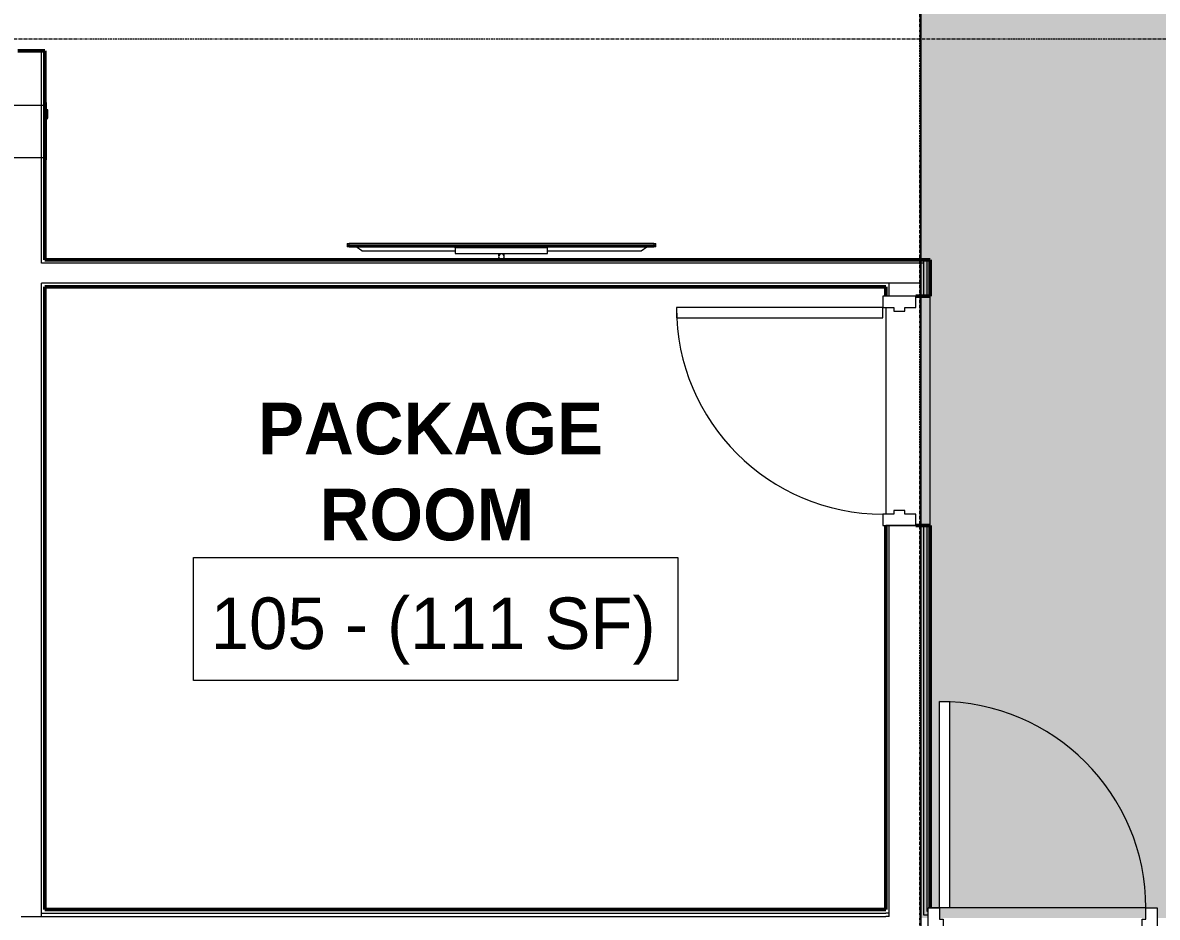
# Model space of a CAD drawing. Header units: inches. Extents: x -4218 to -1830, y 9767 to 12426.
# Drawn here: x -3637.8 to -3439.9, y 11129.1 to 11285.1 of the extents above; entities that cross this region are included whole.
import ezdxf

# ---------------------------------------------------------------- set-up
doc = ezdxf.new("R2010")
doc.units = ezdxf.units.IN
doc.header["$MEASUREMENT"] = 0
doc.linetypes.add('Grid Line 1_2_', pattern=[0.875, 0.5, -0.125, 0.125, -0.125])
for name, color, linetype, lineweight in [('0-1', 7, 'Continuous', 5), ('0-2', 10, 'Continuous', 9), ('A-AREA-IDEN', 2, 'Continuous', 9), ('A-CLNG-1', 252, 'Continuous', 9), ('A-CLNG-2', 10, 'Continuous', 9), ('A-CLNG-3', 253, 'Continuous', 9), ('A-CLNG-PATT-1', 71, 'Continuous', 13), ('A-DOOR-1', 10, 'Continuous', 9), ('A-DOOR-2', 50, 'Continuous', 20), ('A-DOOR-FRAM-3', 50, 'Continuous', 20), ('A-FLOR-4', 192, 'Continuous', 9), ('A-GENM-2', 10, 'Continuous', 9), ('A-WALL-1', 7, 'Continuous', 50), ('A-WALL-2', 250, 'Continuous', 13), ('E-FIRE-1', 10, 'Continuous', 9), ('E-FIRE-2', 252, 'Continuous', 9), ('E-FIRE-3', 253, 'Continuous', 9), ('I-WALL-1', 7, 'Continuous', 50), ('I-WALL-2', 10, 'Continuous', 9), ('I-WALL-3', 252, 'Continuous', 9), ('I-WALL-4', 253, 'Continuous', 9), ('S-GRID-1', 1, 'Grid Line 1_2_', 9)]:
    doc.layers.add(name, color=color, linetype=linetype, lineweight=lineweight)
doc.styles.add('Century Gothic', font='ufonts.com_century-gothic.ttf', dxfattribs={"height": 9})
doc.styles.add('Century Gothic_B', font='GOTHICB.TTF', dxfattribs={"height": 9})

# ---------------------------------------------------------------- blocks, each defined once
blk = doc.blocks.new('HOLLOW METAL - COMMON_3-0 x 7-0 - WD DOOR-2191983-BACKGROUND - RCP - 1ST FLOOR')
at = {"layer": 'A-DOOR-1'}
blk.add_arc((18, 4.625), 36, 90, 180, dxfattribs=at)
at = {"layer": 'A-DOOR-2'}
for p, q in [((18, 40.625), (16.25, 40.625)), ((16.25, 40.625), (16.25, 4.625)), ((18, 4.625), (18, 40.625)), ((16.25, 4.625), (18, 4.625))]:
    blk.add_line(p, q, dxfattribs=at)
at = {"layer": 'A-DOOR-FRAM-3'}
for p, q in [((-18, 4.625), (-20, 4.625)), ((-20, 4.625), (-20, -1.125)), ((-18, 2.6875), (-18, 4.625)), ((18, 4.625), (18, 2.6875)), ((20, 4.625), (18, 4.625)), ((20, -1.125), (20, 4.625)), ((-17.375, 2.6875), (-18, 2.6875)), ((-17.375, 0.8125), (-17.375, 2.6875)), ((18, 2.6875), (17.375, 2.6875)), ((17.375, 2.6875), (17.375, 0.8125)), ((-18, -1.125), (-18, 0.8125)), ((-18, 0.8125), (-17.375, 0.8125)), ((17.375, 0.8125), (18, 0.8125)), ((18, 0.8125), (18, -1.125)), ((-20, -1.125), (-18, -1.125)), ((18, -1.125), (20, -1.125))]:
    blk.add_line(p, q, dxfattribs=at)
blk = doc.blocks.new('HOLLOW METAL - 1HR RATED-2191982-BACKGROUND - RCP - 1ST FLOOR')
at = {"layer": 'A-DOOR-1'}
blk.add_arc((18, -4.5), 36, 180, 270, dxfattribs=at)
at = {"layer": 'A-DOOR-2'}
for p, q in [((16.25, -4.5), (18, -4.5)), ((16.25, -40.5), (16.25, -4.5)), ((18, -4.5), (18, -40.5)), ((18, -40.5), (16.25, -40.5))]:
    blk.add_line(p, q, dxfattribs=at)
at = {"layer": 'A-DOOR-FRAM-3'}
for p, q in [((-20, 3.5), (-18, 3.5)), ((-20, -4.5), (-20, 3.5)), ((-18, 3.5), (-18, 1.5625)), ((18, 3.5), (20, 3.5)), ((18, 1.5625), (18, 3.5)), ((20, 3.5), (20, -4.5)), ((-18, 1.5625), (-17.375, 1.5625)), ((-17.375, 1.5625), (-17.375, -2.5625)), ((17.375, 1.5625), (18, 1.5625)), ((17.375, -2.5625), (17.375, 1.5625)), ((-18, -2.5625), (-18, -4.5)), ((-17.375, -2.5625), (-18, -2.5625)), ((18, -2.5625), (17.375, -2.5625)), ((18, -4.5), (18, -2.5625)), ((-18, -4.5), (-20, -4.5)), ((20, -4.5), (18, -4.5))]:
    blk.add_line(p, q, dxfattribs=at)
blk = doc.blocks.new('Sony TV - Sony TV-2182322-BACKGROUND - RCP - 1ST FLOOR')
at = {"layer": 'A-GENM-2'}
for p, q in [((-16.94, -1.6), (-16.94, -1.73)), ((-16.94, -1.6), (-16.59, -1.6)), ((-16.94, -1.69), (-16.94, -1.73)), ((-16.94, -1.69), (36.94, -1.69)), ((-16.94, -1.73), (-16.59, -1.73)), ((-16.94, -1.73), (-16.94, -2.06)), ((-16.94, -1.73), (36.94, -1.73)), ((-16.94, -1.82), (-16.94, -1.94)), ((-16.59, -1.69), (-16.59, -1.6)), ((36.59, -1.6), (-16.59, -1.6)), ((-16.59, -1.6), (-16.59, -1.69)), ((36.59, -1.69), (-16.59, -1.69)), ((-16.59, -1.94), (-16.59, -1.82)), ((-14.39, -0.91), (-15.38, -1.6)), ((1.97, -0.91), (-14.39, -0.91)), ((1.97, -0.41), (1.97, -1.38)), ((18.05, -0.41), (1.97, -0.41)), ((1.97, -1.38), (18.05, -1.38)), ((1.97, -1.38), (1.97, -1.6)), ((10.49, -0.41), (9.51, -0.41)), ((18.05, -1.38), (18.05, -0.41)), ((34.38, -0.91), (18.05, -0.91)), ((18.05, -1.38), (18.05, -1.6)), ((34.38, -0.91), (35.37, -1.6)), ((36.59, -1.6), (36.59, -1.69)), ((36.59, -1.6), (36.94, -1.6)), ((36.59, -1.6), (36.59, -1.69)), ((36.59, -1.73), (36.94, -1.73)), ((36.59, -1.82), (36.59, -1.94)), ((36.94, -1.73), (36.94, -1.6)), ((36.94, -1.73), (36.94, -1.69)), ((36.94, -2.06), (36.94, -1.73)), ((36.94, -1.94), (36.94, -1.82)), ((-16.94, -2.06), (-16.94, -2.14)), ((-16.94, -2.06), (36.94, -2.06)), ((-16.59, -2.14), (-16.94, -2.14)), ((-16.59, -2.14), (-16.59, -2.06)), ((-16.59, -2.14), (36.59, -2.14)), ((-16.59, -2.14), (36.59, -2.14)), ((7.96, -2.14), (8.06, -2.14)), ((8.06, -2.14), (8.09, -2.14)), ((8.95, -2.14), (8.94, -2.14)), ((9.91, -2.14), (9.9, -2.14)), ((10.02, -2.14), (10.39, -2.14)), ((10.39, -2.14), (10.78, -2.14)), ((10.78, -2.14), (10.9, -2.14)), ((10.9, -2.14), (10.93, -2.14)), ((10.93, -2.14), (11.02, -2.14)), ((11.11, -2.14), (11.19, -2.14)), ((11.19, -2.14), (11.23, -2.14)), ((11.23, -2.14), (11.39, -2.14)), ((11.39, -2.14), (11.84, -2.14)), ((11.84, -2.14), (11.96, -2.14)), ((11.96, -2.14), (12.01, -2.14)), ((12.01, -2.14), (12.1, -2.14)), ((36.59, -2.06), (36.59, -2.14)), ((36.94, -2.14), (36.59, -2.14)), ((36.94, -2.14), (36.94, -2.06))]:
    blk.add_line(p, q, dxfattribs=at)
at = {"layer": 'A-GENM-2', "flags": 128}
blk.add_lwpolyline([(8.94, -2.14), (8.95, -2.14), (8.98, -2.14), (9.03, -2.14), (9.1, -2.14), (9.18, -2.14), (9.28, -2.14), (9.37, -2.14), (9.47, -2.14), (9.57, -2.14), (9.67, -2.14), (9.75, -2.14), (9.81, -2.14), (9.86, -2.14), (9.9, -2.14), (9.91, -2.14)], dxfattribs=at)
at = {"layer": 'A-GENM-2'}
for centre, radius, start, end in [((10, 0.16), 0.5, 90, 270), ((8.64, -0.07), 0.931, 339.115, 5.6201), ((10, 0.16), 0.5, 270, 90), ((11.36, -0.07), 0.931, 174.3799, 200.885)]:
    blk.add_arc(centre, radius, start, end, dxfattribs=at)
blk.add_open_spline([(8.09, -2.14), (8.16, -2.14), (8.24, -2.14), (8.34, -2.14), (8.47, -2.14), (8.58, -2.14), (8.69, -2.14), (8.76, -2.14), (8.78, -2.14), (8.78, -2.14), (8.78, -2.14)], degree=3, knots=[0, 0, 0, 0, 0.0073496, 0.0160523, 0.02568081, 0.03560119, 0.04477131, 0.05333824, 0.06084515, 0.06261959, 0.06261959, 0.06261959, 0.06261959], dxfattribs=at)
blk = doc.blocks.new('104416 - Fire Extinguishers - Wall - Class A - Light - 2A-2205595-BACKGROUND - RCP - 1ST FLOOR')
at = {"layer": 'E-FIRE-1'}
for p, q in [((13.19, 2.63), (13.19, 2.37)), ((23.19, 2.63), (13.19, 2.63)), ((23.19, 2.63), (13.19, 2.63)), ((13.19, 2.37), (13.19, 2.63)), ((14.41, 2.63), (14.41, 2.88)), ((15.91, 2.88), (14.44, 2.88)), ((14.44, 2.88), (14.44, 2.63)), ((15.91, 2.63), (15.91, 2.88)), ((15.94, 2.63), (15.94, 2.88)), ((23.19, 2.37), (23.19, 2.63)), ((23.19, 2.37), (23.19, 2.63)), ((13.63, -3.62), (13.63, -2.38)), ((13.63, -3.62), (22.75, -3.62)), ((22.75, -3.62), (22.75, -2.38))]:
    blk.add_line(p, q, dxfattribs=at)
at = {"layer": 'E-FIRE-2'}
for p, q in [((13.19, 2.37), (23.19, 2.37)), ((13.63, -2.38), (13.63, 2.37)), ((22.75, -2.38), (22.75, 2.37))]:
    blk.add_line(p, q, dxfattribs=at)
at = {"layer": 'E-FIRE-3'}
blk.add_line((22.75, 2.37), (13.63, 2.37), dxfattribs=at)
blk = doc.blocks.new('CTR - 1st Phase - Common Walls_rvt-1-BACKGROUND - RCP - 1ST FLOOR')
at = {"layer": 'A-CLNG-PATT-1'}
h = blk.add_hatch(dxfattribs=at)
h.set_pattern_fill('FP_3', color=256, style=0, pattern_type=2)
h.set_pattern_definition([(0, (0, 0), (15.36, 3.84), [1.267, -10.253, 1.267, -10.253, -61.44]), (0, (0, 0), (15.36, 3.84), [-23.04, 1.267, -21.773, 1.267, -10.253, -26.88]), (0, (0, 0), (15.36, 3.84), [-57.6, 1.267, -6.413, 1.267, -17.933]), (120, (5.76, 1.92), (-11.0055376, 11.3821502), [1.267, -10.253, 1.267, -10.253, -61.44]), (120, (5.76, 1.92), (-11.0055376, 11.3821502), [-23.04, 1.267, -21.773, 1.267, -10.253, -26.88]), (120, (5.76, 1.92), (-11.0055376, 11.3821502), [-57.6, 1.267, -6.413, 1.267, -17.933]), (240, (7.68, 9.6), (-4.3544624, -15.2221502), [1.267, -10.253, 1.267, -10.253, -61.44]), (240, (7.68, 9.6), (-4.3544624, -15.2221502), [-23.04, 1.267, -21.773, 1.267, -10.253, -26.88]), (240, (7.68, 9.6), (-4.3544624, -15.2221502), [-57.6, 1.267, -6.413, 1.267, -17.933])])
h.paths.add_polyline_path([(-3479.92, 11128.94), (-3479.92, 11130.69), (-3477.92, 11130.69), (-3477.92, 11128.94), (-3441.92, 11128.94), (-3441.92, 11130.69), (-3439.92, 11130.69), (-3439.92, 11128.94), (-3407.86, 11128.94), (-3407.86, 11539.24), (-3477.32, 11539.24), (-3477.32, 11511.01), (-3476.68, 11511.01), (-3476.68, 11510.8), (-3476.43, 11510.8), (-3476.43, 11464.8), (-3476.68, 11464.8), (-3476.68, 11464.59), (-3477.32, 11464.59), (-3477.32, 11434.99), (-3481.17, 11434.99), (-3481.17, 11128.94), (-3480.05, 11128.94)], flags=0)
h.paths.add_polyline_path([(-3476.17, 11130.69), (-3477.92, 11130.69), (-3477.92, 11166.69), (-3476.17, 11166.69), (-3476.17, 11136.58)], flags=0)
h.paths.add_polyline_path([(-3476.8, 11464.71), (-3476.8, 11465.36), (-3477.32, 11466.43), (-3477.32, 11464.71)], flags=0)
h.paths.add_polyline_path([(-3477.32, 11509.08), (-3476.8, 11510.24), (-3476.8, 11510.89), (-3477.32, 11510.89), (-3477.32, 11510.8)], flags=0)
at = {"layer": 'A-CLNG-1'}
for p, q in [((-3481.17, 11243.14), (-3481.17, 11243.76)), ((-3481.17, 11197.39), (-3481.17, 11237.39))]:
    blk.add_line(p, q, dxfattribs=at)
at = {"layer": 'A-CLNG-2'}
blk.add_line((-3481.17, 11243.76), (-3481.17, 11434.99), dxfattribs=at)
at = {"layer": 'A-CLNG-3'}
for p, q in [((-3481.17, 11237.39), (-3481.17, 11243.14)), ((-3481.17, 11128.94), (-3481.17, 11197.39))]:
    blk.add_line(p, q, dxfattribs=at)
at = {"layer": 'A-WALL-1'}
for p, q in [((-3638.7, 11280.16), (-3633.95, 11280.16)), ((-3633.95, 11280.16), (-3633.95, 11243.76)), ((-3633.95, 11243.76), (-3480.67, 11243.76)), ((-3480.67, 11243.76), (-3480.05, 11243.76)), ((-3480.05, 11243.76), (-3479.55, 11243.76)), ((-3479.55, 11243.76), (-3479.55, 11239.01)), ((-3487.3, 11239.01), (-3633.95, 11239.01)), ((-3633.95, 11239.01), (-3633.95, 11130.44))]:
    blk.add_line(p, q, dxfattribs=at)
at = {"layer": 'A-WALL-2'}
for p, q in [((-3634.57, 11243.14), (-3634.57, 11280.16)), ((-3633.95, 11243.14), (-3634.57, 11243.14)), ((-3481.17, 11243.14), (-3633.95, 11243.14)), ((-3480.67, 11243.14), (-3481.17, 11243.14)), ((-3481.17, 11239.64), (-3481.17, 11243.14)), ((-3480.67, 11243.14), (-3481.17, 11243.14)), ((-3480.67, 11243.14), (-3480.67, 11243.76)), ((-3480.67, 11239.01), (-3480.67, 11243.14)), ((-3480.05, 11239.01), (-3480.05, 11243.76)), ((-3633.95, 11239.64), (-3634.57, 11239.64)), ((-3634.57, 11130.44), (-3634.57, 11239.64)), ((-3486.67, 11239.64), (-3633.95, 11239.64)), ((-3481.17, 11239.64), (-3486.67, 11239.64)), ((-3486.67, 11239.01), (-3486.67, 11239.64)), ((-3481.17, 11239.64), (-3486.67, 11239.64)), ((-3481.17, 11239.01), (-3481.17, 11239.64)), ((-3486.67, 11237.39), (-3486.67, 11239.01)), ((-3481.17, 11237.39), (-3481.17, 11239.01)), ((-3480.67, 11237.39), (-3480.67, 11239.01)), ((-3480.05, 11237.39), (-3480.05, 11239.01)), ((-3486.67, 11129.81), (-3486.67, 11197.39)), ((-3481.17, 11128.94), (-3481.17, 11197.39)), ((-3480.67, 11129.44), (-3480.67, 11197.39)), ((-3480.05, 11130.06), (-3480.05, 11197.39)), ((-3634.57, 11129.81), (-3634.57, 11130.44)), ((-3638.07, 11129.19), (-3634.57, 11129.19)), ((-3638.07, 11129.19), (-3634.57, 11129.19)), ((-3634.57, 11129.81), (-3487.3, 11129.81)), ((-3634.57, 11129.19), (-3634.57, 11129.81)), ((-3634.57, 11129.19), (-3487.3, 11129.19)), ((-3486.67, 11129.81), (-3487.3, 11129.81)), ((-3486.67, 11129.19), (-3487.3, 11129.19)), ((-3486.67, 11129.19), (-3486.67, 11129.81)), ((-3486.67, 11129.19), (-3486.67, 11129.81)), ((-3480.05, 11129.44), (-3480.67, 11129.44)), ((-3479.92, 11130.06), (-3480.05, 11130.06)), ((-3479.92, 11129.44), (-3480.05, 11129.44))]:
    blk.add_line(p, q, dxfattribs=at)
at = {"layer": 'I-WALL-1'}
for p, q in [((-3487.3, 11237.39), (-3487.3, 11239.01)), ((-3479.55, 11237.39), (-3482.05, 11237.39)), ((-3479.55, 11239.01), (-3479.55, 11237.39)), ((-3487.3, 11130.44), (-3487.3, 11197.39)), ((-3482.05, 11197.39), (-3479.55, 11197.39)), ((-3479.55, 11197.39), (-3479.55, 11130.69)), ((-3633.95, 11130.44), (-3487.3, 11130.44))]:
    blk.add_line(p, q, dxfattribs=at)
at = {"layer": 'I-WALL-2'}
for p, q in [((-3479.55, 11197.39), (-3479.55, 11237.39)), ((-3487.3, 11235.39), (-3487.3, 11199.39)), ((-3441.92, 11130.69), (-3476.17, 11130.69))]:
    blk.add_line(p, q, dxfattribs=at)
at = {"layer": 'I-WALL-3'}
for p, q in [((-3479.55, 11237.39), (-3482.05, 11237.39)), ((-3479.55, 11197.39), (-3482.05, 11197.39)), ((-3477.92, 11130.69), (-3479.55, 11130.69))]:
    blk.add_line(p, q, dxfattribs=at)
at = {"layer": 'I-WALL-4'}
for p, q in [((-3482.05, 11197.39), (-3487.3, 11197.39)), ((-3479.55, 11130.69), (-3479.92, 11130.69))]:
    blk.add_line(p, q, dxfattribs=at)
at = {"layer": '0-2'}
for name, p, rotation in [('104416 - Fire Extinguishers - Wall - Class A - Light - 2A-2205595-BACKGROUND - RCP - 1ST FLOOR', (-3636.32, 11284.35), 269.9999999999988), ('Sony TV - Sony TV-2182322-BACKGROUND - RCP - 1ST FLOOR', (-3544.32, 11244.42), 180), ('HOLLOW METAL - COMMON_3-0 x 7-0 - WD DOOR-2191983-BACKGROUND - RCP - 1ST FLOOR', (-3483.17, 11217.39), 89.99999999999902), ('HOLLOW METAL - 1HR RATED-2191982-BACKGROUND - RCP - 1ST FLOOR', (-3459.92, 11126.19), 180)]:
    blk.add_blockref(name, p, dxfattribs=dict(at, rotation=rotation))

msp = doc.modelspace()

# ---------------------------------------------------------------- linework, layer by layer
at = {"layer": 'A-AREA-IDEN', "flags": 128}
msp.add_lwpolyline([(-3608.04, 11191.84), (-3523.53, 11191.84), (-3523.53, 11170.34), (-3608.04, 11170.34)], close=True, dxfattribs=at)
at = {"layer": 'A-FLOR-4'}
msp.add_line((-3481.17, 11434.99), (-3481.17, 11027.44), dxfattribs=at)
at = {"layer": 'S-GRID-1'}
for p, q in [((-3481.32, 9836.18), (-3481.32, 12376.81)), ((-1830.2, 11282.19), (-4168.71, 11282.19))]:
    msp.add_line(p, q, dxfattribs=at)

# ---------------------------------------------------------------- block references
at = {"layer": '0-1'}
msp.add_blockref('CTR - 1st Phase - Common Walls_rvt-1-BACKGROUND - RCP - 1ST FLOOR', (0, 0), dxfattribs=at)

# ---------------------------------------------------------------- texts
at = {"layer": 'A-AREA-IDEN', "char_height": 9, "attachment_point": 1}
for s, insert, width, style in [('PACKAGE', (-3596.8, 11218.81), 74.841, 'Century Gothic_B'), ('ROOM', (-3586.05, 11203.81), 49.086, 'Century Gothic_B'), ('105 - (111 SF)', (-3605.04, 11184.84), 94.839, 'Century Gothic')]:
    msp.add_mtext(s, dxfattribs=dict(at, insert=insert, width=width, style=style))

doc.saveas('drawing.dxf')
